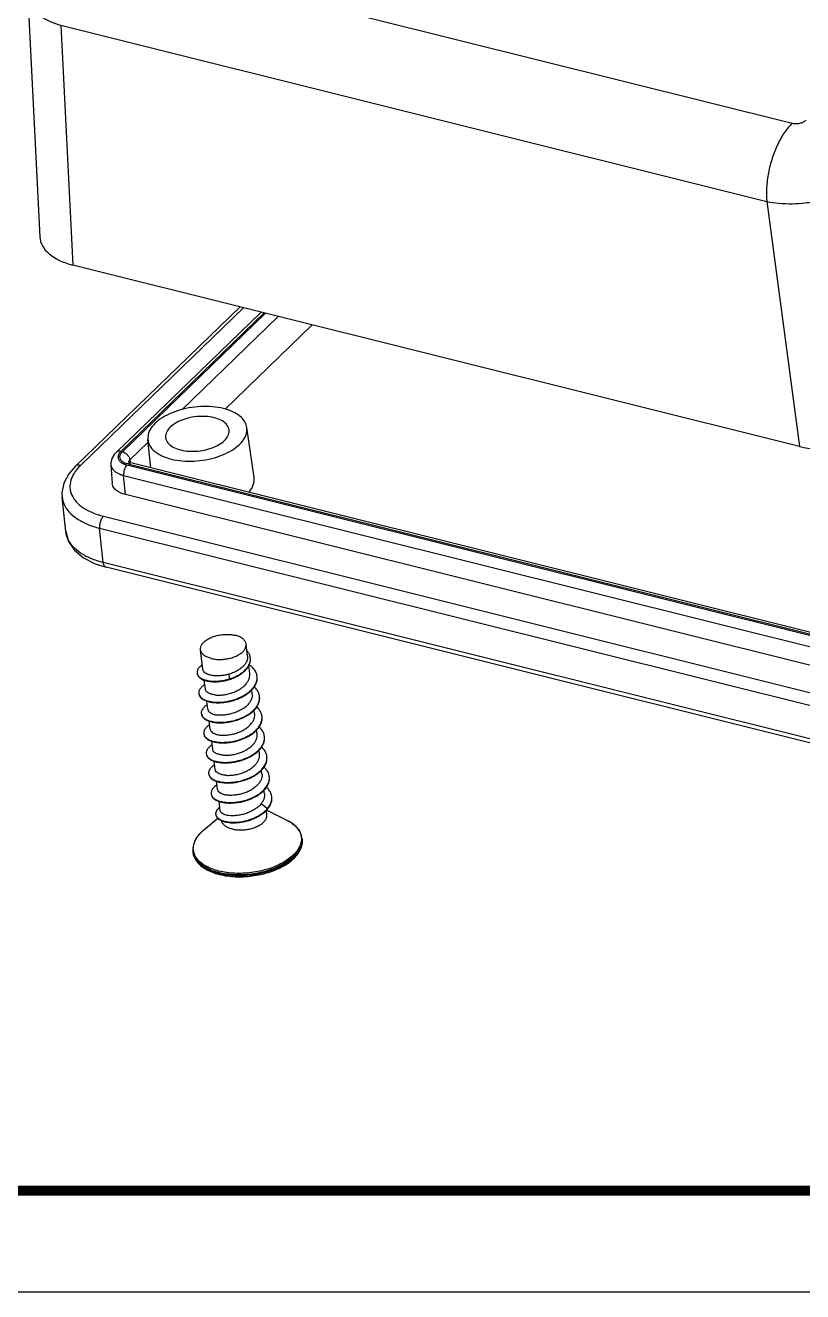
# Model space of a CAD drawing. Header units: millimetres. Extents: x 615 to 1788, y -1993 to 457.
# Drawn here: x 716.8 to 748, y 293.6 to 344.3 of the extents above; entities that cross this region are included whole.
import ezdxf

# ---------------------------------------------------------------- set-up
doc = ezdxf.new("R2010")
doc.units = ezdxf.units.MM
doc.layers.add('from', color=7, linetype='Continuous')

# ---------------------------------------------------------------- blocks, each defined once
blk = doc.blocks.new('*u45')
at = {"color": 7, "linetype": 'Continuous'}
for p, q in [((-31.434, 12.212, 0), (3.927, 3.396, 0)), ((-34.36, 9.755, 0), (-33.76, -2.291, 0)), ((-32.707, 8.297, 0), (2.653, -0.519, 0)), ((-32.707, 8.297, 0), (-32.109, -3.708, 0)), ((2.653, -0.519, 0), (4.296, -12.784, 0)), ((4.296, -12.784, 0), (-32.109, -3.708, 0)), ((-23.732, -5.796, 0), (-31.993, -13.788, 0)), ((-23.563, -5.838, 0), (-31.726, -13.735, 0)), ((-22.68, -6.058, 0), (-29.94, -13.081, 0)), ((-22.53, -6.096, 0), (-29.703, -13.034, 0)), ((-29.624, -13.053, 0), (-22.452, -6.115, 0)), ((-26.652, -10.947, 0), (-21.82, -6.273, 0)), ((-20.113, -6.698, 0), (-24.478, -10.92, 0)), ((-23.032, -14.339, 0), (-23.39, -11.836, 0)), ((-29.247, -13.458, 0), (-28.339, -12.579, 0)), ((-28.209, -13.863, 0), (-28.353, -12.442, 0)), ((-30.201, -13.698, 0), (-30.135, -14.638, 0)), ((-29.395, -13.714, 0), (7.004, -22.789, 0)), ((7.053, -22.742, 0), (-29.346, -13.668, 0)), ((-29.302, -13.582, 0), (-29.326, -13.568, 0)), ((-29.247, -13.458, 0), (-29.221, -13.616, 0)), ((7.19, -22.689, 0), (-29.209, -13.614, 0)), ((-29.564, -14.236, 0), (6.835, -23.311, 0)), ((-29.476, -15.196, 0), (-29.564, -14.236, 0)), ((6.923, -24.271, 0), (-29.476, -15.196, 0)), ((-32.464, -17.044, 0), (-32.648, -15.324, 0)), ((-30.576, -16.278, 0), (5.793, -25.346, 0)), ((-30.766, -16.879, 0), (5.604, -25.946, 0)), ((-30.581, -18.599, 0), (-30.766, -16.879, 0)), ((-30.997, -18.657, 0), (-30.44, -18.835, 0)), ((5.819, -27.674, 0), (-30.581, -18.599, 0)), ((5.96, -27.91, 0), (-30.44, -18.835, 0)), ((-23.355, -23.264, 0), (-23.426, -22.682, 0)), ((-25.588, -23.952, 0), (-25.709, -22.961, 0)), ((-23.246, -24.159, 0), (-23.295, -23.756, 0)), ((-25.468, -24.94, 0), (-25.523, -24.484, 0)), ((-24.314, -24.194, 0), (-24.268, -24.425, 0)), ((-24.272, -24.426, 0), (-24.268, -24.425, 0)), ((-24.268, -24.425, 0), (-24.265, -24.45, 0)), ((-23.123, -25.163, 0), (-23.146, -24.975, 0)), ((-25.345, -25.944, 0), (-25.395, -25.532, 0)), ((-23.001, -26.167, 0), (-23.024, -25.981, 0)), ((-25.223, -26.948, 0), (-25.273, -26.537, 0)), ((-22.878, -27.171, 0), (-22.902, -26.981, 0)), ((-25.1, -27.952, 0), (-25.15, -27.545, 0)), ((-22.756, -28.175, 0), (-22.779, -27.986, 0)), ((-24.978, -28.956, 0), (-25.028, -28.545, 0)), ((-22.633, -29.179, 0), (-22.656, -28.995, 0)), ((-24.855, -29.96, 0), (-24.905, -29.548, 0)), ((-22.511, -30.183, 0), (-22.534, -29.994, 0)), ((-24.726, -31.015, 0), (-24.782, -30.555, 0)), ((-22.667, -30.664, 0), (-22.35, -30.907, 0)), ((-22.385, -31.216, 0), (-22.411, -30.997, 0)), ((-21.4, -31.488, 0), (-22.41, -30.996, 0)), ((-22.35, -30.907, 0), (-22.347, -30.932, 0)), ((-25.558, -31.996, 0), (-24.848, -31.402, 0)), ((-20.623, -32.445, 0), (-20.629, -32.396, 0)), ((-26.082, -33.111, 0), (-26.088, -33.062, 0))]:
    blk.add_line(p, q, dxfattribs=at)
at = {"color": 7, "linetype": 'Continuous', "elevation": 0}
for points in [[(-29.94, -13.081), (-30.035, -13.187), (-30.154, -13.395), (-30.202, -13.613), (-30.201, -13.699)], [(-31.993, -13.788), (-32.312, -14.157), (-32.56, -14.627), (-32.656, -15.108), (-32.648, -15.327)], [(-29.209, -13.614), (-29.222, -13.611), (-29.302, -13.582)], [(-32.464, -17.043), (-32.321, -17.545), (-32.022, -17.983), (-31.575, -18.359), (-30.997, -18.657)]]:
    blk.add_lwpolyline(points, dxfattribs=at)
at = {"color": 7, "linetype": 'Continuous'}
for centre, radius, start, end in [((-29.092, -12.646, 0), 1.053, 255.30218, 256.01791), ((-23.775, -23.422, 0), 0.563, 4.37585, 6.92365), ((-25.622, -24.097, 0), 0.265, 186.77075, 194.64991), ((-25.028, -22.024, 0), 2.543, 287.44424, 287.57628), ((-23.506, -24.362, 0), 0.633, 4.67049, 6.95056), ((-25.518, -25.118, 0), 0.278, 186.75489, 194.64402), ((-23.377, -25.365, 0), 0.626, 4.62556, 6.91569), ((-25.406, -26.123, 0), 0.268, 186.92818, 192.17839), ((-23.243, -26.369, 0), 0.614, 4.65322, 6.99949), ((-25.264, -27.123, 0), 0.288, 187.15935, 192.1282), ((-23.136, -27.374, 0), 0.631, 4.68164, 6.97397), ((-25.145, -28.129, 0), 0.283, 186.84109, 197.23808), ((-23.014, -28.378, 0), 0.631, 4.63647, 6.91692), ((-25.039, -29.136, 0), 0.267, 186.77722, 192.07496), ((-22.874, -29.38, 0), 0.614, 4.64282, 6.96607), ((-24.902, -30.136, 0), 0.282, 187.1636, 192.19916), ((-22.762, -30.386, 0), 0.624, 1.72404, 7.00263), ((-23.274, -30.137, 0), 1.203, 319.47453, 320.21916), ((-23.269, -30.164, 0), 1.2, 320.21833, 321.12392), ((-24.7, -31.167, 0), 0.254, 187.13765, 192.7807), ((-24.688, -33.164, 0), 1.448, 141.95467, 145.56922), ((-25.021, -32.969, 0), 1.061, 156.52114, 156.76113), ((-21.416, -32.492, 0), 0.793, 3.40268, 6.92827), ((-25.312, -32.968, 0), 0.782, 186.93564, 190.49675), ((-23.951, -30.963, 0), 3.351, 255.30744, 256.00251)]:
    blk.add_arc(centre, radius, start, end, dxfattribs=at)
for centre, major_axis, ratio, start_param, end_param in [((-30.273, -1.938, 0), (3.48, 0.426), 0.537148, 3.10289, 4.092293), ((6.121, -11.012, 0), (3.475, 0.422), 0.539083, -2.187859, -0.618965)]:
    blk.add_ellipse(centre, major_axis=major_axis, ratio=ratio, start_param=start_param, end_param=end_param, dxfattribs=at)
for points, start_tangent, end_tangent in [([(-34.36, 9.754, 0), (-34.359, 9.738, 0), (-34.268, 9.382, 0), (-34.047, 9.047, 0), (-33.703, 8.748, 0), (-33.251, 8.494, 0), (-32.707, 8.297, 0)], (0.04999, -0.99875), (0.961384, -0.27521)), ([(3.927, 3.396, 0), (3.542, 2.934, 0), (3.201, 2.339, 0), (2.928, 1.651, 0), (2.738, 0.913, 0), (2.645, 0.174, 0), (2.653, -0.519, 0)], (-0.718749, -0.695269), (0.091956, -0.995763)), ([(3.927, 3.396, 0), (4.014, 3.381, 0), (4.108, 3.375, 0), (4.205, 3.38, 0), (4.302, 3.396, 0), (4.394, 3.421, 0), (4.478, 3.455, 0), (4.551, 3.496, 0), (4.61, 3.543, 0)], (0.970325, -0.241805), (0.718855, 0.69516)), ([(2.653, -0.519, 0), (3.264, -0.609, 0), (3.921, -0.632, 0), (4.6, -0.588, 0), (5.275, -0.477, 0), (5.921, -0.304, 0), (6.511, -0.075, 0), (7.024, 0.199, 0), (7.441, 0.51, 0)], (0.97823, -0.207526), (0.744106, 0.668061)), ([(-24.563, -10.89, 0), (-25.108, -10.801, 0), (-25.697, -10.79, 0), (-26.295, -10.858, 0), (-26.871, -11.002, 0), (-27.384, -11.212, 0), (-27.814, -11.478, 0), (-28.127, -11.781, 0), (-28.312, -12.109, 0), (-28.353, -12.436, 0), (-28.353, -12.442, 0)], (-0.9703, 0.241905), (0.101342, -0.994852)), ([(-25.034, -11.345, 0), (-25.449, -11.283, 0), (-25.9, -11.291, 0), (-26.345, -11.369, 0), (-26.756, -11.511, 0), (-27.09, -11.704, 0), (-27.33, -11.935, 0), (-27.449, -12.182, 0), (-27.458, -12.338, 0)], (-0.9703, 0.241905), (0.096489, -0.995334)), ([(-24.283, -11.95, 0), (-24.299, -11.879, 0), (-24.434, -11.656, 0), (-24.686, -11.473, 0), (-25.034, -11.345, 0)], (-0.136045, 0.990703), (-0.9703, 0.241905)), ([(-23.39, -11.836, 0), (-23.489, -11.557, 0), (-23.729, -11.28, 0), (-24.095, -11.053, 0), (-24.563, -10.89, 0)], (-0.143722, 0.989618), (-0.9703, 0.241905)), ([(-27.176, -13.417, 0), (-26.632, -13.507, 0), (-26.042, -13.518, 0), (-25.445, -13.449, 0), (-24.869, -13.305, 0), (-24.355, -13.096, 0), (-23.925, -12.829, 0), (-23.612, -12.526, 0), (-23.428, -12.198, 0), (-23.386, -11.871, 0), (-23.39, -11.836, 0)], (0.9703, -0.241905), (-0.143722, 0.989618)), ([(-26.706, -12.962, 0), (-26.291, -13.025, 0), (-25.84, -13.016, 0), (-25.395, -12.939, 0), (-24.984, -12.796, 0), (-24.649, -12.604, 0), (-24.41, -12.372, 0), (-24.291, -12.126, 0), (-24.283, -11.95, 0)], (0.9703, -0.241905), (-0.136045, 0.990703)), ([(-28.353, -12.442, 0), (-28.251, -12.75, 0), (-28.01, -13.027, 0), (-27.644, -13.254, 0), (-27.176, -13.417, 0)], (0.101342, -0.994852), (0.9703, -0.241905)), ([(-27.458, -12.338, 0), (-27.441, -12.429, 0), (-27.306, -12.651, 0), (-27.053, -12.835, 0), (-26.706, -12.962, 0)], (0.096489, -0.995334), (0.9703, -0.241905)), ([(-29.703, -13.034, 0), (-29.826, -13.026, 0), (-29.925, -13.068, 0), (-29.94, -13.081, 0)], (-0.970299, 0.241908), (-0.714729, -0.699402)), ([(-29.703, -13.034, 0), (-29.728, -13.059, 0), (-29.752, -13.088, 0), (-29.777, -13.12, 0), (-29.799, -13.156, 0), (-29.818, -13.196, 0), (-29.833, -13.239, 0), (-29.842, -13.286, 0), (-29.843, -13.339, 0), (-29.832, -13.395, 0), (-29.808, -13.452, 0), (-29.773, -13.504, 0), (-29.732, -13.549, 0), (-29.688, -13.585, 0), (-29.643, -13.615, 0), (-29.597, -13.64, 0), (-29.553, -13.661, 0), (-29.511, -13.679, 0), (-29.47, -13.693, 0), (-29.432, -13.705, 0), (-29.395, -13.714, 0)], (-0.718746, -0.695273), (0.970299, -0.24191)), ([(-29.359, -13.664, 0), (-29.497, -13.617, 0), (-29.629, -13.537, 0), (-29.72, -13.43, 0), (-29.752, -13.307, 0), (-29.719, -13.177, 0), (-29.624, -13.053, 0)], (-0.96727, 0.253751), (0.718565, 0.69546)), ([(-29.624, -13.053, 0), (-29.495, -13.109, 0), (-29.379, -13.204, 0), (-29.292, -13.327, 0), (-29.247, -13.458, 0)], (0.9703, -0.241905), (0.162235, -0.986752)), ([(-31.872, -13.889, 0), (-32.03, -14.099, 0), (-32.207, -14.478, 0), (-32.251, -14.858, 0), (-32.158, -15.223, 0), (-31.933, -15.56, 0), (-31.584, -15.856, 0), (-31.126, -16.098, 0), (-30.576, -16.278, 0)], (-0.652867, -0.757473), (0.970274, -0.242007)), ([(-31.726, -13.735, 0), (-31.868, -13.727, 0), (-31.981, -13.777, 0), (-31.993, -13.788, 0)], (-0.9703, 0.241905), (-0.7151, -0.699023)), ([(-31.726, -13.735, 0), (-31.872, -13.889, 0)], (-0.718644, -0.695378), (-0.652867, -0.757473)), ([(-30.201, -13.699, 0), (-30.201, -13.703, 0), (-30.186, -13.783, 0), (-30.152, -13.863, 0), (-30.102, -13.938, 0), (-30.043, -14.001, 0), (-29.98, -14.053, 0), (-29.916, -14.096, 0), (-29.852, -14.131, 0), (-29.789, -14.161, 0), (-29.729, -14.186, 0), (-29.672, -14.206, 0), (-29.617, -14.222, 0), (-29.564, -14.236, 0)], (0.073274, -0.997312), (0.9703, -0.241906)), ([(-29.395, -13.714, 0), (-29.47, -13.814, 0), (-29.528, -13.947, 0), (-29.561, -14.095, 0), (-29.564, -14.236, 0)], (-0.718749, -0.695269), (0.091956, -0.995763)), ([(-29.346, -13.668, 0), (-29.266, -13.616, 0), (-29.209, -13.615, 0)], (0.718739, 0.69528), (0.97627, -0.216556)), ([(-29.314, -13.576, 0), (-29.297, -13.524, 0)], (0.129265, 0.99161), (0.447154, 0.894457)), ([(-29.297, -13.524, 0), (-29.247, -13.458, 0)], (0.447154, 0.894457), (0.718913, 0.695101)), ([(-23.298, -15.091, 0), (-23.258, -15.044, 0), (-23.07, -14.709, 0), (-23.028, -14.375, 0), (-23.032, -14.34, 0)], (0.651954, 0.758258), (-0.143719, 0.989619)), ([(-29.476, -15.196, 0), (-29.759, -15.095, 0), (-29.971, -14.953, 0), (-30.099, -14.78, 0), (-30.135, -14.638, 0)], (-0.9703, 0.241905), (-0.074456, 0.997224)), ([(-32.648, -15.327, 0), (-32.548, -15.689, 0), (-32.295, -16.068, 0), (-31.903, -16.401, 0), (-31.386, -16.675, 0), (-30.766, -16.879, 0)], (0.11124, -0.993794), (0.970071, -0.242821)), ([(-30.576, -16.278, 0), (-30.662, -16.393, 0), (-30.728, -16.548, 0), (-30.765, -16.718, 0), (-30.766, -16.879, 0)], (-0.718749, -0.695269), (0.115215, -0.993341)), ([(-32.358, -17.419, 0), (-32.363, -17.408, 0), (-32.464, -17.044, 0)], (-0.419405, 0.907799), (-0.108207, 0.994128)), ([(-30.581, -18.599, 0), (-31.202, -18.395, 0), (-31.718, -18.121, 0), (-32.11, -17.788, 0), (-32.358, -17.419, 0)], (-0.970047, 0.242917), (-0.419405, 0.907799)), ([(-30.44, -18.834, 0), (-30.469, -18.824, 0), (-30.542, -18.742, 0), (-30.581, -18.599, 0)], (-0.975833, 0.218519), (-0.115215, 0.993341)), ([(-25.709, -22.961, 0), (-25.711, -22.902, 0), (-25.679, -22.771, 0), (-25.599, -22.641, 0), (-25.473, -22.52, 0), (-25.308, -22.411, 0), (-25.11, -22.321, 0), (-24.889, -22.253, 0), (-24.654, -22.209, 0), (-24.415, -22.192, 0), (-24.182, -22.203, 0), (-23.967, -22.241, 0)], (-0.121647, 0.992573), (0.9703, -0.241905)), ([(-25.169, -23.403, 0), (-24.953, -23.441, 0), (-24.721, -23.452, 0), (-24.482, -23.435, 0), (-24.246, -23.391, 0), (-24.025, -23.323, 0), (-23.828, -23.232, 0), (-23.662, -23.124, 0), (-23.537, -23.002, 0), (-23.456, -22.873, 0), (-23.424, -22.741, 0), (-23.426, -22.683, 0)], (0.9703, -0.241905), (-0.121647, 0.992573)), ([(-23.426, -22.683, 0), (-23.442, -22.613, 0), (-23.509, -22.494, 0), (-23.623, -22.39, 0), (-23.778, -22.304, 0), (-23.967, -22.241, 0)], (-0.121647, 0.992573), (-0.9703, 0.241905)), ([(-25.169, -23.403, 0), (-25.358, -23.34, 0), (-25.513, -23.254, 0), (-25.626, -23.149, 0), (-25.693, -23.03, 0), (-25.709, -22.961, 0)], (-0.9703, 0.241905), (-0.121647, 0.992573)), ([(-23.355, -23.263, 0), (-23.357, -23.397, 0), (-23.399, -23.541, 0), (-23.48, -23.68, 0), (-23.594, -23.809, 0), (-23.741, -23.93, 0), (-23.916, -24.037, 0), (-24.11, -24.126, 0), (-24.314, -24.194, 0)], (0.120904, -0.992664), (-0.963389, -0.268106)), ([(-24.268, -24.425, 0), (-24.032, -24.337, 0), (-23.814, -24.228, 0), (-23.621, -24.101, 0), (-23.461, -23.959, 0), (-23.338, -23.808, 0), (-23.256, -23.65, 0), (-23.216, -23.49, 0), (-23.213, -23.379, 0)], (0.954009, 0.299778), (-0.07635, 0.997081)), ([(-24.26, -24.448, 0), (-24.028, -24.362, 0), (-23.81, -24.253, 0), (-23.618, -24.126, 0), (-23.458, -23.984, 0), (-23.335, -23.833, 0), (-23.253, -23.675, 0), (-23.213, -23.515, 0), (-23.213, -23.38, 0)], (0.953316, 0.301976), (-0.1206, 0.992701)), ([(-23.216, -23.354, 0), (-23.219, -23.334, 0), (-23.264, -23.184, 0), (-23.35, -23.045, 0), (-23.384, -23.006, 0)], (-0.1206, 0.992701), (-0.671581, 0.740931)), ([(-25.618, -23.712, 0), (-25.62, -23.714, 0), (-25.753, -23.821, 0), (-25.842, -23.935, 0), (-25.884, -24.051, 0), (-25.885, -24.128, 0)], (-0.831727, -0.555184), (0.118494, -0.992955)), ([(-25.064, -24.263, 0), (-25.235, -24.232, 0), (-25.38, -24.181, 0), (-25.49, -24.113, 0), (-25.56, -24.034, 0), (-25.588, -23.952, 0)], (-0.993521, 0.11365), (-0.123392, 0.992358)), ([(-22.878, -24.286, 0), (-22.894, -24.203, 0), (-22.965, -24.033, 0), (-23.085, -23.876, 0), (-23.249, -23.737, 0), (-23.276, -23.719, 0)], (-0.121015, 0.992651), (-0.835075, 0.550136)), ([(-25.882, -24.153, 0), (-25.875, -24.189, 0), (-25.823, -24.294, 0), (-25.727, -24.386, 0), (-25.59, -24.463, 0), (-25.417, -24.52, 0), (-25.215, -24.555, 0), (-24.99, -24.566, 0), (-24.752, -24.552, 0), (-24.507, -24.513, 0), (-24.265, -24.45, 0)], (0.118494, -0.992955), (0.954009, 0.299778)), ([(-25.879, -24.164, 0), (-25.827, -24.268, 0), (-25.73, -24.361, 0), (-25.593, -24.437, 0), (-25.42, -24.494, 0), (-25.218, -24.529, 0), (-24.994, -24.541, 0), (-24.755, -24.527, 0), (-24.51, -24.488, 0), (-24.272, -24.426, 0)], (0.253551, -0.967322), (0.95441, 0.298498)), ([(-25.497, -24.706, 0), (-25.506, -24.712, 0), (-25.649, -24.825, 0), (-25.746, -24.945, 0), (-25.792, -25.068, 0), (-25.794, -25.151, 0)], (-0.844246, -0.535956), (0.11822, -0.992987)), ([(-25.791, -25.176, 0), (-25.784, -25.214, 0), (-25.728, -25.326, 0), (-25.622, -25.426, 0), (-25.471, -25.508, 0), (-25.28, -25.569, 0), (-25.055, -25.606, 0), (-24.806, -25.616, 0), (-24.539, -25.598, 0), (-24.265, -25.551, 0), (-23.994, -25.477, 0), (-23.734, -25.376, 0), (-23.495, -25.252, 0), (-23.286, -25.106, 0), (-23.114, -24.945, 0), (-22.984, -24.771, 0), (-22.902, -24.59, 0), (-22.871, -24.407, 0), (-22.875, -24.311, 0)], (0.11822, -0.992987), (-0.121015, 0.992651)), ([(-25.787, -25.189, 0), (-25.731, -25.301, 0), (-25.625, -25.401, 0), (-25.474, -25.483, 0), (-25.283, -25.544, 0), (-25.058, -25.581, 0), (-24.809, -25.591, 0), (-24.542, -25.573, 0), (-24.268, -25.526, 0), (-23.997, -25.452, 0), (-23.737, -25.351, 0), (-23.498, -25.227, 0), (-23.289, -25.081, 0), (-23.117, -24.92, 0), (-22.987, -24.746, 0), (-22.905, -24.565, 0), (-22.874, -24.382, 0), (-22.875, -24.311, 0)], (0.253453, -0.967348), (-0.081426, 0.996679)), ([(-24.314, -24.194, 0), (-24.508, -24.238, 0), (-24.703, -24.265, 0), (-24.891, -24.273, 0), (-25.064, -24.263, 0)], (-0.963389, -0.268106), (-0.993521, 0.11365)), ([(-24.946, -25.229, 0), (-24.748, -25.234, 0), (-24.535, -25.215, 0), (-24.315, -25.172, 0), (-24.097, -25.105, 0), (-23.888, -25.016, 0), (-23.698, -24.907, 0), (-23.534, -24.78, 0), (-23.402, -24.64, 0), (-23.307, -24.49, 0), (-23.254, -24.336, 0), (-23.244, -24.182, 0), (-23.246, -24.159, 0)], (0.996245, -0.086581), (-0.121821, 0.992552)), ([(-25.669, -26.18, 0), (-25.669, -26.183, 0), (-25.627, -26.298, 0), (-25.536, -26.402, 0), (-25.398, -26.49, 0), (-25.218, -26.558, 0), (-25.003, -26.602, 0), (-24.759, -26.62, 0), (-24.497, -26.61, 0), (-24.224, -26.572, 0), (-23.951, -26.506, 0), (-23.687, -26.413, 0), (-23.441, -26.295, 0), (-23.222, -26.156, 0), (-23.038, -25.998, 0), (-22.895, -25.827, 0), (-22.799, -25.648, 0), (-22.752, -25.465, 0), (-22.752, -25.315, 0)], (0.120571, -0.992705), (-0.120448, 0.99272)), ([(-25.668, -26.179, 0), (-25.63, -26.273, 0), (-25.539, -26.377, 0), (-25.401, -26.465, 0), (-25.221, -26.533, 0), (-25.006, -26.577, 0), (-24.762, -26.595, 0), (-24.5, -26.585, 0), (-24.227, -26.547, 0), (-23.954, -26.481, 0), (-23.69, -26.388, 0), (-23.444, -26.27, 0), (-23.225, -26.13, 0), (-23.041, -25.973, 0), (-22.898, -25.802, 0), (-22.802, -25.623, 0), (-22.755, -25.44, 0), (-22.753, -25.315, 0)], (0.210191, -0.97766), (-0.080682, 0.99674)), ([(-24.946, -25.229, 0), (-25.119, -25.203, 0), (-25.264, -25.155, 0), (-25.375, -25.09, 0), (-25.443, -25.012, 0), (-25.468, -24.94, 0)], (-0.996245, 0.086581), (-0.126151, 0.992011)), ([(-23.123, -25.163, 0), (-23.121, -25.182, 0), (-23.131, -25.338, 0), (-23.184, -25.494, 0), (-23.278, -25.642, 0), (-23.408, -25.781, 0), (-23.575, -25.91, 0), (-23.768, -26.021, 0), (-23.975, -26.11, 0), (-24.19, -26.176, 0), (-24.411, -26.219, 0), (-24.626, -26.238, 0), (-24.823, -26.233, 0)], (0.121989, -0.992531), (-0.996245, 0.086581)), ([(-22.755, -25.29, 0), (-22.76, -25.26, 0), (-22.816, -25.086, 0), (-22.922, -24.925, 0), (-23.022, -24.822, 0)], (-0.120448, 0.99272), (-0.750784, 0.660548)), ([(-25.375, -25.711, 0), (-25.489, -25.794, 0), (-25.6, -25.913, 0), (-25.661, -26.036, 0), (-25.672, -26.155, 0)], (-0.843977, -0.536379), (0.120571, -0.992705)), ([(-25.345, -25.944, 0), (-25.321, -26.016, 0), (-25.252, -26.094, 0), (-25.142, -26.159, 0), (-24.997, -26.206, 0), (-24.823, -26.233, 0)], (0.126116, -0.992016), (0.996245, -0.086581)), ([(-22.633, -26.294, 0), (-22.671, -26.141, 0), (-22.763, -25.975, 0), (-22.897, -25.829, 0)], (-0.121772, 0.992558), (-0.748187, 0.663488)), ([(-25.546, -27.184, 0), (-25.522, -27.269, 0), (-25.446, -27.377, 0), (-25.321, -27.47, 0), (-25.153, -27.544, 0), (-24.947, -27.595, 0), (-24.712, -27.621, 0), (-24.454, -27.62, 0), (-24.183, -27.591, 0), (-23.909, -27.533, 0), (-23.641, -27.447, 0), (-23.389, -27.337, 0), (-23.162, -27.203, 0), (-22.966, -27.051, 0), (-22.811, -26.883, 0), (-22.7, -26.706, 0), (-22.638, -26.524, 0), (-22.627, -26.342, 0), (-22.63, -26.319, 0)], (0.124405, -0.992232), (-0.121772, 0.992558)), ([(-25.545, -27.184, 0), (-25.525, -27.244, 0), (-25.449, -27.351, 0), (-25.324, -27.445, 0), (-25.156, -27.519, 0), (-24.95, -27.57, 0), (-24.715, -27.596, 0), (-24.457, -27.595, 0), (-24.186, -27.565, 0), (-23.912, -27.508, 0), (-23.644, -27.422, 0), (-23.392, -27.311, 0), (-23.165, -27.178, 0), (-22.97, -27.026, 0), (-22.814, -26.858, 0), (-22.703, -26.681, 0), (-22.641, -26.499, 0), (-22.63, -26.319, 0)], (0.209897, -0.977723), (-0.08112, 0.996704)), ([(-24.701, -27.237, 0), (-24.504, -27.242, 0), (-24.289, -27.223, 0), (-24.069, -27.18, 0), (-23.854, -27.114, 0), (-23.646, -27.026, 0), (-23.454, -26.915, 0), (-23.287, -26.786, 0), (-23.156, -26.647, 0), (-23.062, -26.498, 0), (-23.008, -26.342, 0), (-22.999, -26.186, 0), (-23.001, -26.167, 0)], (0.996245, -0.086581), (-0.122014, 0.992528)), ([(-25.253, -26.715, 0), (-25.324, -26.764, 0), (-25.449, -26.881, 0), (-25.526, -27.003, 0), (-25.552, -27.126, 0), (-25.549, -27.159, 0)], (-0.843488, -0.537147), (0.124405, -0.992232)), ([(-25.223, -26.948, 0), (-25.198, -27.021, 0), (-25.129, -27.098, 0), (-25.019, -27.163, 0), (-24.874, -27.21, 0), (-24.701, -27.237, 0)], (0.126085, -0.992019), (0.996245, -0.086581)), ([(-24.578, -28.241, 0), (-24.386, -28.246, 0), (-24.179, -28.229, 0), (-23.966, -28.189, 0), (-23.753, -28.126, 0), (-23.548, -28.041, 0), (-23.36, -27.938, 0), (-23.196, -27.817, 0), (-23.06, -27.683, 0), (-22.959, -27.54, 0), (-22.897, -27.391, 0), (-22.874, -27.24, 0), (-22.878, -27.171, 0)], (0.996245, -0.086581), (-0.121263, 0.99262)), ([(-22.608, -27.027, 0), (-22.733, -26.872, 0), (-22.777, -26.831, 0)], (-0.528153, 0.849149), (-0.750389, 0.660996)), ([(-22.51, -27.298, 0), (-22.531, -27.196, 0), (-22.608, -27.027, 0)], (-0.121407, 0.992603), (-0.528153, 0.849149)), ([(-25.13, -27.718, 0), (-25.156, -27.735, 0), (-25.294, -27.849, 0), (-25.386, -27.97, 0), (-25.427, -28.094, 0), (-25.427, -28.163, 0)], (-0.843836, -0.5366), (0.119766, -0.992802)), ([(-25.424, -28.188, 0), (-25.413, -28.238, 0), (-25.351, -28.35, 0), (-25.24, -28.448, 0), (-25.085, -28.528, 0), (-24.89, -28.587, 0), (-24.662, -28.62, 0), (-24.41, -28.627, 0), (-24.142, -28.606, 0), (-23.868, -28.557, 0), (-23.597, -28.479, 0), (-23.339, -28.376, 0), (-23.104, -28.249, 0), (-22.898, -28.102, 0), (-22.73, -27.938, 0), (-22.605, -27.763, 0), (-22.529, -27.582, 0), (-22.503, -27.4, 0), (-22.507, -27.323, 0)], (0.119766, -0.992802), (-0.121407, 0.992603)), ([(-25.416, -28.213, 0), (-25.354, -28.325, 0), (-25.243, -28.423, 0), (-25.088, -28.503, 0), (-24.893, -28.561, 0), (-24.665, -28.595, 0), (-24.413, -28.602, 0), (-24.145, -28.581, 0), (-23.871, -28.532, 0), (-23.6, -28.454, 0), (-23.343, -28.351, 0), (-23.107, -28.224, 0), (-22.901, -28.077, 0), (-22.733, -27.913, 0), (-22.608, -27.738, 0), (-22.532, -27.557, 0), (-22.506, -27.375, 0), (-22.508, -27.323, 0)], (0.297134, -0.954836), (-0.081606, 0.996665)), ([(-22.388, -28.302, 0), (-22.396, -28.252, 0), (-22.457, -28.08, 0), (-22.568, -27.92, 0), (-22.655, -27.834, 0)], (-0.120457, 0.992719), (-0.751106, 0.660182)), ([(-25.301, -29.192, 0), (-25.299, -29.207, 0), (-25.252, -29.322, 0), (-25.156, -29.424, 0), (-25.013, -29.51, 0), (-24.829, -29.576, 0), (-24.61, -29.617, 0), (-24.364, -29.632, 0), (-24.1, -29.62, 0), (-23.827, -29.578, 0), (-23.554, -29.509, 0), (-23.292, -29.413, 0), (-23.048, -29.293, 0), (-22.833, -29.151, 0), (-22.653, -28.992, 0), (-22.515, -28.82, 0), (-22.424, -28.64, 0), (-22.382, -28.458, 0), (-22.385, -28.327, 0)], (0.118344, -0.992973), (-0.120457, 0.992719)), ([(-25.3, -29.191, 0), (-25.255, -29.297, 0), (-25.159, -29.399, 0), (-25.016, -29.485, 0), (-24.832, -29.55, 0), (-24.613, -29.592, 0), (-24.367, -29.607, 0), (-24.103, -29.594, 0), (-23.83, -29.553, 0), (-23.557, -29.484, 0), (-23.295, -29.388, 0), (-23.051, -29.268, 0), (-22.836, -29.126, 0), (-22.656, -28.967, 0), (-22.518, -28.795, 0), (-22.427, -28.615, 0), (-22.385, -28.433, 0), (-22.385, -28.327, 0)], (0.20909, -0.977896), (-0.080859, 0.996726)), ([(-24.578, -28.241, 0), (-24.752, -28.214, 0), (-24.897, -28.167, 0), (-25.007, -28.102, 0), (-25.076, -28.024, 0), (-25.1, -27.952, 0)], (-0.996245, 0.086581), (-0.126126, 0.992014)), ([(-24.456, -29.245, 0), (-24.258, -29.25, 0), (-24.045, -29.231, 0), (-23.825, -29.188, 0), (-23.606, -29.121, 0), (-23.398, -29.032, 0), (-23.208, -28.923, 0), (-23.044, -28.796, 0), (-22.912, -28.656, 0), (-22.817, -28.506, 0), (-22.764, -28.352, 0), (-22.754, -28.198, 0), (-22.756, -28.175, 0)], (0.996245, -0.086581), (-0.121821, 0.992552)), ([(-25.007, -28.722, 0), (-25.135, -28.818, 0), (-25.241, -28.938, 0), (-25.297, -29.061, 0), (-25.304, -29.167, 0)], (-0.844239, -0.535966), (0.118344, -0.992973)), ([(-24.456, -29.245, 0), (-24.63, -29.218, 0), (-24.775, -29.171, 0), (-24.884, -29.107, 0), (-24.953, -29.029, 0), (-24.978, -28.956, 0)], (-0.996245, 0.086581), (-0.126127, 0.992014)), ([(-22.265, -29.306, 0), (-22.311, -29.134, 0), (-22.408, -28.97, 0), (-22.53, -28.84, 0)], (-0.12129, 0.992617), (-0.749425, 0.66209)), ([(-24.885, -29.727, 0), (-24.972, -29.788, 0), (-25.092, -29.906, 0), (-25.163, -30.028, 0), (-25.184, -30.151, 0), (-25.182, -30.171, 0)], (-0.843598, -0.536976), (0.124375, -0.992235)), ([(-25.179, -30.196, 0), (-25.149, -30.293, 0), (-25.067, -30.399, 0), (-24.937, -30.491, 0), (-24.765, -30.562, 0), (-24.556, -30.611, 0), (-24.317, -30.635, 0), (-24.057, -30.63, 0), (-23.786, -30.598, 0), (-23.512, -30.537, 0), (-23.246, -30.448, 0), (-22.996, -30.335, 0), (-22.771, -30.199, 0), (-22.58, -30.045, 0), (-22.429, -29.877, 0), (-22.323, -29.698, 0), (-22.267, -29.516, 0), (-22.262, -29.334, 0), (-22.262, -29.331, 0)], (0.124375, -0.992235), (-0.12129, 0.992617)), ([(-25.178, -30.196, 0), (-25.152, -30.268, 0), (-25.07, -30.374, 0), (-24.94, -30.466, 0), (-24.768, -30.537, 0), (-24.559, -30.586, 0), (-24.32, -30.61, 0), (-24.06, -30.605, 0), (-23.789, -30.573, 0), (-23.515, -30.512, 0), (-23.249, -30.423, 0), (-22.999, -30.31, 0), (-22.774, -30.174, 0), (-22.583, -30.02, 0), (-22.432, -29.851, 0), (-22.326, -29.673, 0), (-22.27, -29.491, 0), (-22.263, -29.33, 0)], (0.211002, -0.977486), (-0.081037, 0.996711)), ([(-22.633, -29.179, 0), (-22.631, -29.198, 0), (-22.641, -29.355, 0), (-22.695, -29.511, 0), (-22.789, -29.66, 0), (-22.92, -29.799, 0), (-23.087, -29.927, 0), (-23.28, -30.038, 0), (-23.487, -30.127, 0), (-23.702, -30.192, 0), (-23.922, -30.235, 0), (-24.137, -30.254, 0), (-24.333, -30.249, 0)], (0.122031, -0.992526), (-0.996245, 0.086581)), ([(-24.333, -30.249, 0), (-24.507, -30.222, 0), (-24.651, -30.175, 0), (-24.761, -30.111, 0), (-24.83, -30.033, 0), (-24.855, -29.96, 0)], (-0.996245, 0.086581), (-0.126066, 0.992022)), ([(-22.511, -30.183, 0), (-22.509, -30.203, 0), (-22.518, -30.359, 0), (-22.572, -30.515, 0), (-22.667, -30.664, 0)], (0.122027, -0.992527), (-0.617249, -0.786768)), ([(-22.143, -30.31, 0), (-22.17, -30.189, 0), (-22.252, -30.021, 0), (-22.382, -29.868, 0), (-22.408, -29.843, 0)], (-0.121763, 0.992559), (-0.749734, 0.661739)), ([(-22.35, -30.907, 0), (-22.23, -30.731, 0), (-22.159, -30.549, 0), (-22.138, -30.367, 0)], (0.639838, 0.76851), (-0.029915, 0.999552)), ([(-22.335, -30.917, 0), (-22.227, -30.756, 0), (-22.156, -30.574, 0), (-22.135, -30.392, 0), (-22.14, -30.335, 0)], (0.627611, 0.778527), (-0.121763, 0.992559)), ([(-24.746, -30.851, 0), (-24.857, -30.949, 0), (-24.928, -31.054, 0), (-24.954, -31.162, 0), (-24.952, -31.198, 0)], (-0.814395, -0.580311), (0.123999, -0.992282)), ([(-24.948, -31.223, 0), (-24.934, -31.267, 0), (-24.867, -31.365, 0), (-24.755, -31.451, 0), (-24.602, -31.52, 0), (-24.412, -31.569, 0), (-24.192, -31.595, 0), (-23.949, -31.596, 0), (-23.692, -31.571, 0), (-23.43, -31.518, 0), (-23.171, -31.44, 0), (-22.926, -31.336, 0), (-22.702, -31.211, 0), (-22.508, -31.066, 0), (-22.36, -30.919, 0)], (0.221001, -0.975274), (0.649771, 0.76013)), ([(-24.208, -31.273, 0), (-24.37, -31.253, 0), (-24.509, -31.216, 0), (-24.617, -31.164, 0), (-24.689, -31.1, 0), (-24.724, -31.029, 0), (-24.726, -31.015, 0)], (-0.998147, 0.060855), (-0.115062, 0.993358)), ([(-24.676, -31.515, 0), (-24.599, -31.545, 0), (-24.409, -31.594, 0), (-24.189, -31.621, 0), (-23.946, -31.622, 0), (-23.689, -31.596, 0), (-23.427, -31.543, 0), (-23.168, -31.465, 0), (-22.923, -31.361, 0), (-22.699, -31.236, 0), (-22.505, -31.091, 0), (-22.347, -30.932, 0)], (0.913006, -0.407945), (0.639838, 0.76851)), ([(-22.667, -30.664, 0), (-22.797, -30.803, 0), (-22.963, -30.932, 0), (-23.155, -31.044, 0), (-23.361, -31.134, 0), (-23.577, -31.203, 0), (-23.798, -31.25, 0), (-24.013, -31.273, 0), (-24.208, -31.273, 0)], (-0.617249, -0.786768), (-0.998147, 0.060855)), ([(-24.949, -31.223, 0), (-24.931, -31.292, 0), (-24.864, -31.39, 0), (-24.752, -31.476, 0), (-24.676, -31.515, 0)], (0.123999, -0.992282), (0.913006, -0.407945)), ([(-21.4, -31.488, 0), (-21.302, -31.54, 0), (-21.054, -31.705, 0), (-20.862, -31.895, 0), (-20.732, -32.104, 0), (-20.667, -32.326, 0), (-20.668, -32.557, 0), (-20.736, -32.791, 0), (-20.869, -33.022, 0), (-21.063, -33.244, 0), (-21.313, -33.452, 0), (-21.615, -33.641, 0), (-21.959, -33.806, 0), (-22.338, -33.943, 0), (-22.742, -34.048, 0), (-23.162, -34.12, 0), (-23.587, -34.156, 0), (-24.006, -34.155, 0), (-24.41, -34.118, 0), (-24.787, -34.045, 0)], (0.898629, -0.43871), (-0.9703, 0.241905)), ([(-24.127, -31.937, 0), (-24.316, -31.874, 0), (-24.471, -31.788, 0), (-24.584, -31.683, 0), (-24.652, -31.564, 0), (-24.664, -31.516, 0)], (-0.9703, 0.241905), (-0.183936, 0.982938)), ([(-24.127, -31.937, 0), (-23.911, -31.975, 0), (-23.679, -31.985, 0), (-23.44, -31.969, 0), (-23.205, -31.925, 0), (-22.983, -31.857, 0), (-22.786, -31.766, 0), (-22.621, -31.658, 0), (-22.495, -31.536, 0), (-22.415, -31.407, 0), (-22.383, -31.275, 0), (-22.385, -31.216, 0)], (0.9703, -0.241905), (-0.12171, 0.992566)), ([(-20.629, -32.396, 0), (-20.681, -32.188, 0), (-20.785, -31.989, 0), (-20.942, -31.802, 0), (-21.149, -31.634, 0), (-21.4, -31.488, 0)], (-0.12115, 0.992634), (-0.898682, 0.438601)), ([(-25.558, -31.996, 0), (-25.767, -32.197, 0), (-25.927, -32.41, 0), (-26.035, -32.629, 0), (-26.088, -32.848, 0), (-26.088, -33.062, 0)], (-0.766811, -0.641872), (0.12115, -0.992634)), ([(-25.828, -32.272, 0), (-25.711, -32.138, 0)], (0.615824, 0.787884), (0.696423, 0.717632)), ([(-25.711, -32.138, 0), (-25.669, -32.096, 0), (-25.558, -31.996, 0)], (0.696423, 0.717632), (0.766792, 0.641895)), ([(-24.787, -34.045, 0), (-25.13, -33.938, 0), (-25.429, -33.8, 0), (-25.678, -33.635, 0), (-25.87, -33.445, 0), (-25.999, -33.236, 0), (-26.065, -33.014, 0), (-26.063, -32.783, 0), (-25.996, -32.55, 0)], (-0.9703, 0.241905), (0.394564, 0.918868)), ([(-25.994, -32.546, 0), (-25.882, -32.346, 0)], (0.398409, 0.917208), (0.565084, 0.825033)), ([(-20.624, -32.445, 0), (-20.632, -32.615, 0), (-20.701, -32.852, 0), (-20.835, -33.085, 0), (-21.031, -33.309, 0), (-21.284, -33.52, 0), (-21.589, -33.711, 0), (-21.937, -33.877, 0), (-22.32, -34.016, 0), (-22.728, -34.122, 0), (-23.153, -34.195, 0), (-23.582, -34.231, 0), (-24.006, -34.23, 0), (-24.414, -34.193, 0), (-24.795, -34.119, 0)], (0.059473, -0.99823), (-0.9703, 0.241905)), ([(-20.623, -32.445, 0), (-20.626, -32.664, 0), (-20.695, -32.901, 0), (-20.829, -33.134, 0), (-21.025, -33.358, 0), (-21.278, -33.569, 0), (-21.583, -33.76, 0), (-21.931, -33.926, 0), (-22.314, -34.065, 0), (-22.722, -34.171, 0), (-23.147, -34.244, 0), (-23.576, -34.28, 0), (-24, -34.279, 0), (-24.408, -34.242, 0), (-24.789, -34.168, 0)], (0.12075, -0.992683), (-0.9703, 0.241905)), ([(-24.761, -34.215, 0), (-24.38, -34.288, 0), (-23.975, -34.325, 0), (-23.555, -34.325, 0), (-23.13, -34.288, 0), (-22.711, -34.216, 0), (-22.308, -34.109, 0), (-21.928, -33.97, 0), (-21.582, -33.803, 0), (-21.279, -33.609, 0), (-21.025, -33.395, 0), (-20.828, -33.164, 0), (-20.694, -32.924, 0), (-20.626, -32.682, 0), (-20.623, -32.445, 0)], (0.9703, -0.241905), (-0.12115, 0.992634)), ([(-24.789, -34.168, 0), (-25.136, -34.06, 0), (-25.438, -33.921, 0), (-25.69, -33.753, 0), (-25.883, -33.561, 0), (-26.015, -33.351, 0), (-26.08, -33.126, 0), (-26.082, -33.111, 0)], (-0.9703, 0.241905), (-0.12075, 0.992683)), ([(-26.082, -33.111, 0), (-26.019, -33.347, 0), (-25.889, -33.571, 0), (-25.691, -33.776, 0), (-25.432, -33.955, 0), (-25.119, -34.102, 0), (-24.801, -34.204, 0)], (0.12115, -0.992634), (0.967294, -0.253658)), ([(-24.795, -34.119, 0), (-25.142, -34.011, 0), (-25.444, -33.872, 0), (-25.696, -33.704, 0), (-25.889, -33.512, 0), (-26.021, -33.302, 0), (-26.081, -33.11, 0)], (-0.9703, 0.241905), (-0.182009, 0.983297))]:
    blk.add_spline(points, degree=3, dxfattribs=dict(at, start_tangent=start_tangent, end_tangent=end_tangent))

msp = doc.modelspace()

# ---------------------------------------------------------------- linework, layer by layer
at = {"layer": 'from'}
msp.add_lwpolyline([(615.351, 293.599), (850.023, 293.599), (850.023, 456.675), (615.351, 456.675)], close=True, dxfattribs=at)
at = {"layer": 'from', "const_width": 0.404}
msp.add_lwpolyline([(619.395, 297.643), (619.395, 452.631), (845.978, 452.631), (845.978, 297.643), (619.395, 297.643)], dxfattribs=at)

# ---------------------------------------------------------------- block references
at = {"xscale": 0.8, "yscale": 0.8, "zscale": 0.8}
msp.add_blockref('*u45', (744.435, 337.679), dxfattribs=at)

doc.saveas('drawing.dxf')
